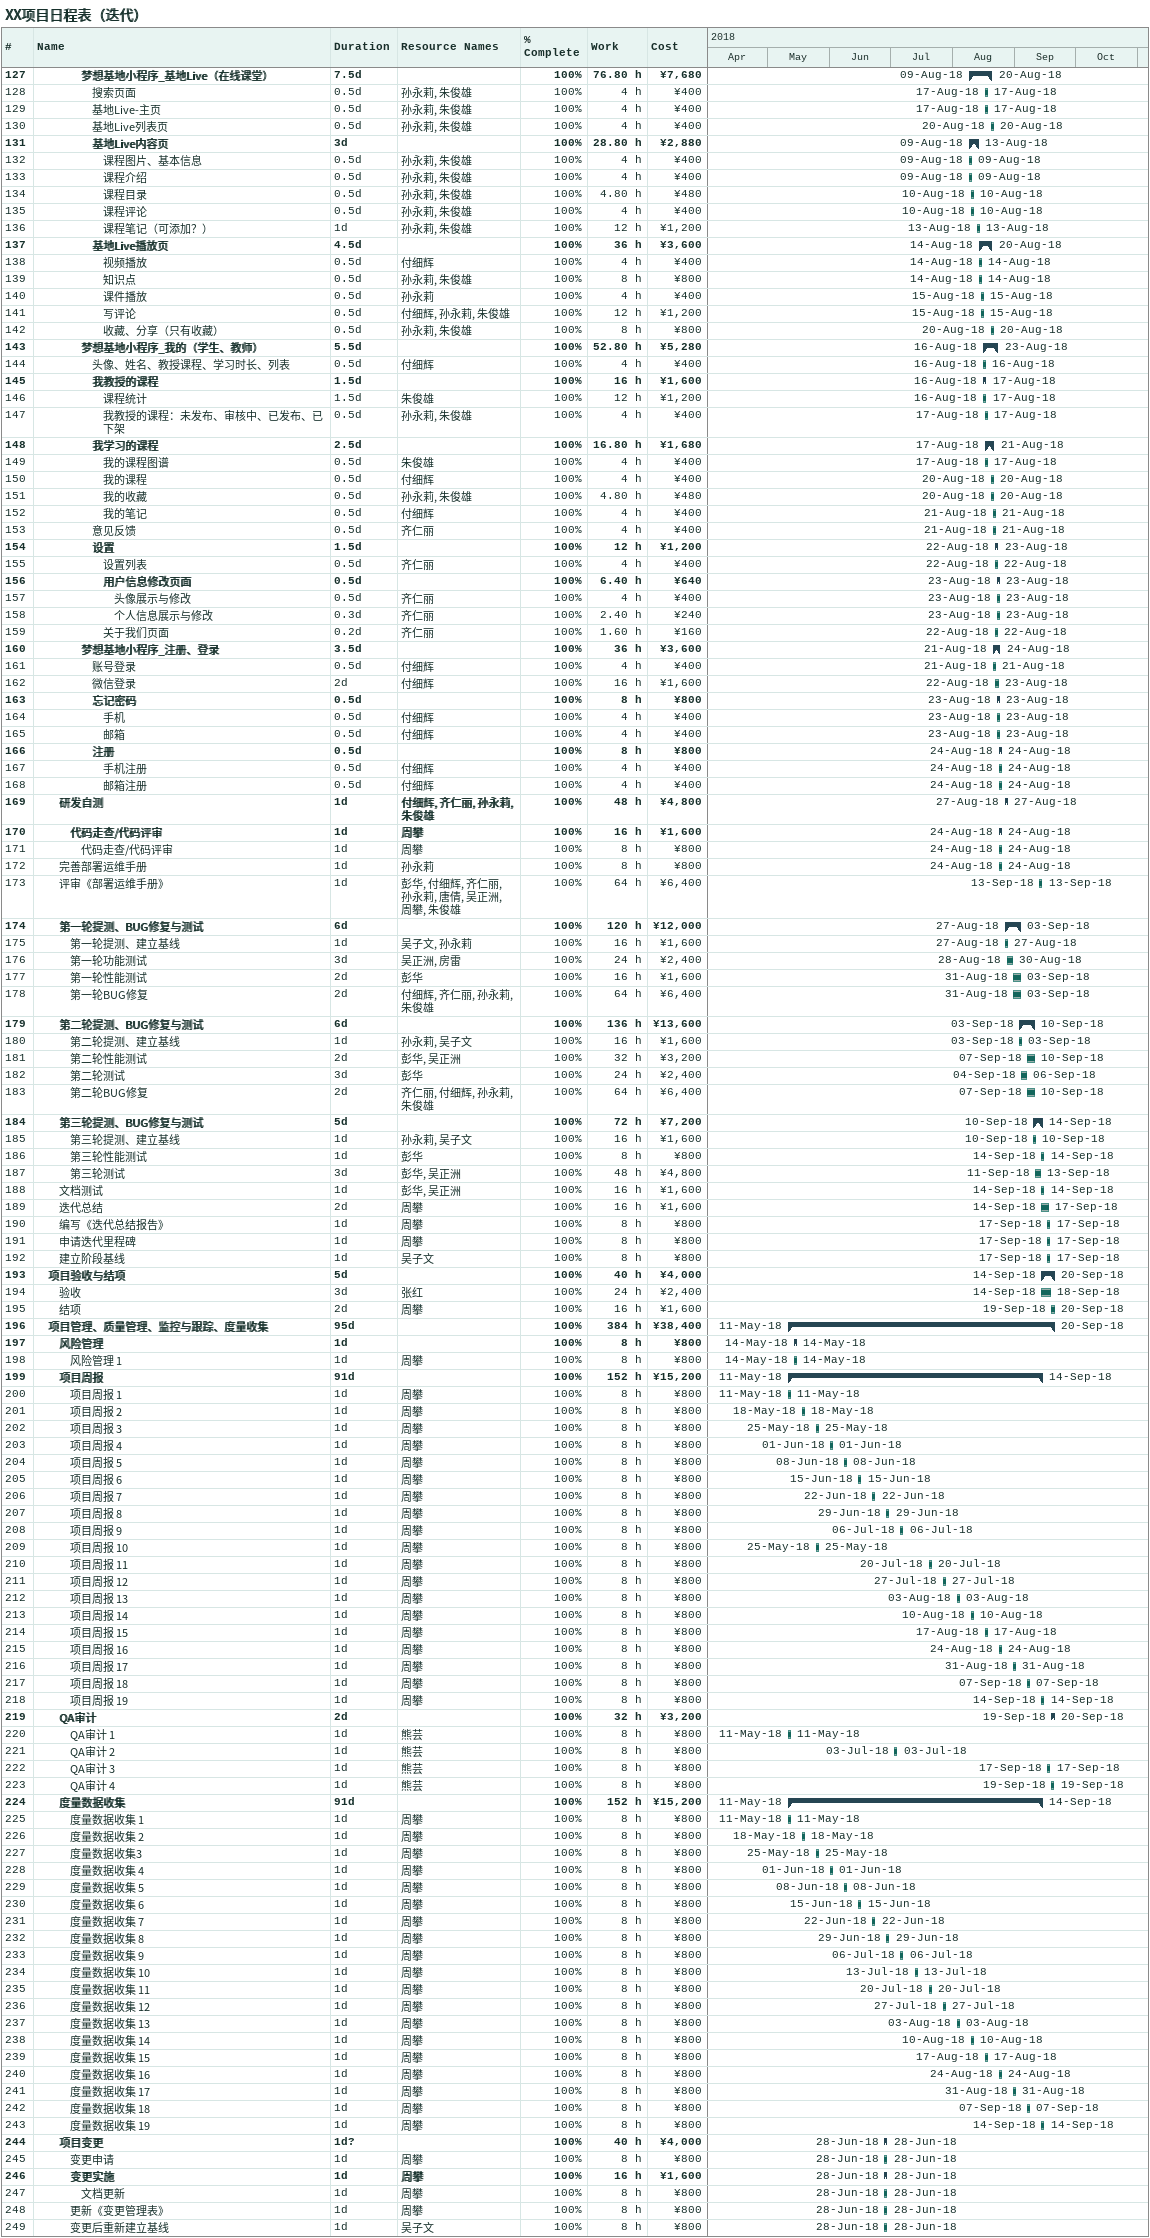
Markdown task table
XX项目日程表（迭代）

| ID | Level | Task | Duration | Start | Finish | Resources | % complete | Work (h) | Cost (¥) |
|---|---|---|---|---|---|---|---|---|---|
| 127 | 5 | **梦想基地小程序_基地Live（在线课堂）** | 7.5d | 2018-08-09 | 2018-08-20 |  | 100 | 76.80 | 7680 |
| 128 | 6 | 搜索页面 | 0.5d | 2018-08-17 | 2018-08-17 | 孙永莉, 朱俊雄 | 100 | 4 | 400 |
| 129 | 6 | 基地Live-主页 | 0.5d | 2018-08-17 | 2018-08-17 | 孙永莉, 朱俊雄 | 100 | 4 | 400 |
| 130 | 6 | 基地Live列表页 | 0.5d | 2018-08-20 | 2018-08-20 | 孙永莉, 朱俊雄 | 100 | 4 | 400 |
| 131 | 6 | **基地Live内容页** | 3d | 2018-08-09 | 2018-08-13 |  | 100 | 28.80 | 2880 |
| 132 | 7 | 课程图片、基本信息 | 0.5d | 2018-08-09 | 2018-08-09 | 孙永莉, 朱俊雄 | 100 | 4 | 400 |
| 133 | 7 | 课程介绍 | 0.5d | 2018-08-09 | 2018-08-09 | 孙永莉, 朱俊雄 | 100 | 4 | 400 |
| 134 | 7 | 课程目录 | 0.5d | 2018-08-10 | 2018-08-10 | 孙永莉, 朱俊雄 | 100 | 4.80 | 480 |
| 135 | 7 | 课程评论 | 0.5d | 2018-08-10 | 2018-08-10 | 孙永莉, 朱俊雄 | 100 | 4 | 400 |
| 136 | 7 | 课程笔记（可添加？） | 1d | 2018-08-13 | 2018-08-13 | 孙永莉, 朱俊雄 | 100 | 12 | 1200 |
| 137 | 6 | **基地Live播放页** | 4.5d | 2018-08-14 | 2018-08-20 |  | 100 | 36 | 3600 |
| 138 | 7 | 视频播放 | 0.5d | 2018-08-14 | 2018-08-14 | 付细辉 | 100 | 4 | 400 |
| 139 | 7 | 知识点 | 0.5d | 2018-08-14 | 2018-08-14 | 孙永莉, 朱俊雄 | 100 | 8 | 800 |
| 140 | 7 | 课件播放 | 0.5d | 2018-08-15 | 2018-08-15 | 孙永莉 | 100 | 4 | 400 |
| 141 | 7 | 写评论 | 0.5d | 2018-08-15 | 2018-08-15 | 付细辉, 孙永莉, 朱俊雄 | 100 | 12 | 1200 |
| 142 | 7 | 收藏、分享（只有收藏） | 0.5d | 2018-08-20 | 2018-08-20 | 孙永莉, 朱俊雄 | 100 | 8 | 800 |
| 143 | 5 | **梦想基地小程序_我的（学生、教师）** | 5.5d | 2018-08-16 | 2018-08-23 |  | 100 | 52.80 | 5280 |
| 144 | 6 | 头像、姓名、教授课程、学习时长、列表 | 0.5d | 2018-08-16 | 2018-08-16 | 付细辉 | 100 | 4 | 400 |
| 145 | 6 | **我教授的课程** | 1.5d | 2018-08-16 | 2018-08-17 |  | 100 | 16 | 1600 |
| 146 | 7 | 课程统计 | 1.5d | 2018-08-16 | 2018-08-17 | 朱俊雄 | 100 | 12 | 1200 |
| 147 | 7 | 我教授的课程：未发布、审核中、已发布、已下架 | 0.5d | 2018-08-17 | 2018-08-17 | 孙永莉, 朱俊雄 | 100 | 4 | 400 |
| 148 | 6 | **我学习的课程** | 2.5d | 2018-08-17 | 2018-08-21 |  | 100 | 16.80 | 1680 |
| 149 | 7 | 我的课程图谱 | 0.5d | 2018-08-17 | 2018-08-17 | 朱俊雄 | 100 | 4 | 400 |
| 150 | 7 | 我的课程 | 0.5d | 2018-08-20 | 2018-08-20 | 付细辉 | 100 | 4 | 400 |
| 151 | 7 | 我的收藏 | 0.5d | 2018-08-20 | 2018-08-20 | 孙永莉, 朱俊雄 | 100 | 4.80 | 480 |
| 152 | 7 | 我的笔记 | 0.5d | 2018-08-21 | 2018-08-21 | 付细辉 | 100 | 4 | 400 |
| 153 | 6 | 意见反馈 | 0.5d | 2018-08-21 | 2018-08-21 | 齐仁丽 | 100 | 4 | 400 |
| 154 | 6 | **设置** | 1.5d | 2018-08-22 | 2018-08-23 |  | 100 | 12 | 1200 |
| 155 | 7 | 设置列表 | 0.5d | 2018-08-22 | 2018-08-22 | 齐仁丽 | 100 | 4 | 400 |
| 156 | 7 | **用户信息修改页面** | 0.5d | 2018-08-23 | 2018-08-23 |  | 100 | 6.40 | 640 |
| 157 | 8 | 头像展示与修改 | 0.5d | 2018-08-23 | 2018-08-23 | 齐仁丽 | 100 | 4 | 400 |
| 158 | 8 | 个人信息展示与修改 | 0.3d | 2018-08-23 | 2018-08-23 | 齐仁丽 | 100 | 2.40 | 240 |
| 159 | 7 | 关于我们页面 | 0.2d | 2018-08-22 | 2018-08-22 | 齐仁丽 | 100 | 1.60 | 160 |
| 160 | 5 | **梦想基地小程序_注册、登录** | 3.5d | 2018-08-21 | 2018-08-24 |  | 100 | 36 | 3600 |
| 161 | 6 | 账号登录 | 0.5d | 2018-08-21 | 2018-08-21 | 付细辉 | 100 | 4 | 400 |
| 162 | 6 | 微信登录 | 2d | 2018-08-22 | 2018-08-23 | 付细辉 | 100 | 16 | 1600 |
| 163 | 6 | **忘记密码** | 0.5d | 2018-08-23 | 2018-08-23 |  | 100 | 8 | 800 |
| 164 | 7 | 手机 | 0.5d | 2018-08-23 | 2018-08-23 | 付细辉 | 100 | 4 | 400 |
| 165 | 7 | 邮箱 | 0.5d | 2018-08-23 | 2018-08-23 | 付细辉 | 100 | 4 | 400 |
| 166 | 6 | **注册** | 0.5d | 2018-08-24 | 2018-08-24 |  | 100 | 8 | 800 |
| 167 | 7 | 手机注册 | 0.5d | 2018-08-24 | 2018-08-24 | 付细辉 | 100 | 4 | 400 |
| 168 | 7 | 邮箱注册 | 0.5d | 2018-08-24 | 2018-08-24 | 付细辉 | 100 | 4 | 400 |
| 169 | 3 | **研发自测** | 1d | 2018-08-27 | 2018-08-27 | 付细辉, 齐仁丽, 孙永莉, 朱俊雄 | 100 | 48 | 4800 |
| 170 | 4 | **代码走查/代码评审** | 1d | 2018-08-24 | 2018-08-24 | 周攀 | 100 | 16 | 1600 |
| 171 | 5 | 代码走查/代码评审 | 1d | 2018-08-24 | 2018-08-24 | 周攀 | 100 | 8 | 800 |
| 172 | 3 | 完善部署运维手册 | 1d | 2018-08-24 | 2018-08-24 | 孙永莉 | 100 | 8 | 800 |
| 173 | 3 | 评审《部署运维手册》 | 1d | 2018-09-13 | 2018-09-13 | 彭华, 付细辉, 齐仁丽, 孙永莉, 唐倩, 吴正洲, 周攀, 朱俊雄 | 100 | 64 | 6400 |
| 174 | 3 | **第一轮提测、BUG修复与测试** | 6d | 2018-08-27 | 2018-09-03 |  | 100 | 120 | 12000 |
| 175 | 4 | 第一轮提测、建立基线 | 1d | 2018-08-27 | 2018-08-27 | 吴子文, 孙永莉 | 100 | 16 | 1600 |
| 176 | 4 | 第一轮功能测试 | 3d | 2018-08-28 | 2018-08-30 | 吴正洲, 房雷 | 100 | 24 | 2400 |
| 177 | 4 | 第一轮性能测试 | 2d | 2018-08-31 | 2018-09-03 | 彭华 | 100 | 16 | 1600 |
| 178 | 4 | 第一轮BUG修复 | 2d | 2018-08-31 | 2018-09-03 | 付细辉, 齐仁丽, 孙永莉, 朱俊雄 | 100 | 64 | 6400 |
| 179 | 3 | **第二轮提测、BUG修复与测试** | 6d | 2018-09-03 | 2018-09-10 |  | 100 | 136 | 13600 |
| 180 | 4 | 第二轮提测、建立基线 | 1d | 2018-09-03 | 2018-09-03 | 孙永莉, 吴子文 | 100 | 16 | 1600 |
| 181 | 4 | 第二轮性能测试 | 2d | 2018-09-07 | 2018-09-10 | 彭华, 吴正洲 | 100 | 32 | 3200 |
| 182 | 4 | 第二轮测试 | 3d | 2018-09-04 | 2018-09-06 | 彭华 | 100 | 24 | 2400 |
| 183 | 4 | 第二轮BUG修复 | 2d | 2018-09-07 | 2018-09-10 | 齐仁丽, 付细辉, 孙永莉, 朱俊雄 | 100 | 64 | 6400 |
| 184 | 3 | **第三轮提测、BUG修复与测试** | 5d | 2018-09-10 | 2018-09-14 |  | 100 | 72 | 7200 |
| 185 | 4 | 第三轮提测、建立基线 | 1d | 2018-09-10 | 2018-09-10 | 孙永莉, 吴子文 | 100 | 16 | 1600 |
| 186 | 4 | 第三轮性能测试 | 1d | 2018-09-14 | 2018-09-14 | 彭华 | 100 | 8 | 800 |
| 187 | 4 | 第三轮测试 | 3d | 2018-09-11 | 2018-09-13 | 彭华, 吴正洲 | 100 | 48 | 4800 |
| 188 | 3 | 文档测试 | 1d | 2018-09-14 | 2018-09-14 | 彭华, 吴正洲 | 100 | 16 | 1600 |
| 189 | 3 | 迭代总结 | 2d | 2018-09-14 | 2018-09-17 | 周攀 | 100 | 16 | 1600 |
| 190 | 3 | 编写《迭代总结报告》 | 1d | 2018-09-17 | 2018-09-17 | 周攀 | 100 | 8 | 800 |
| 191 | 3 | 申请迭代里程碑 | 1d | 2018-09-17 | 2018-09-17 | 周攀 | 100 | 8 | 800 |
| 192 | 3 | 建立阶段基线 | 1d | 2018-09-17 | 2018-09-17 | 吴子文 | 100 | 8 | 800 |
| 193 | 2 | **项目验收与结项** | 5d | 2018-09-14 | 2018-09-20 |  | 100 | 40 | 4000 |
| 194 | 3 | 验收 | 3d | 2018-09-14 | 2018-09-18 | 张红 | 100 | 24 | 2400 |
| 195 | 3 | 结项 | 2d | 2018-09-19 | 2018-09-20 | 周攀 | 100 | 16 | 1600 |
| 196 | 2 | **项目管理、质量管理、监控与跟踪、度量收集** | 95d | 2018-05-11 | 2018-09-20 |  | 100 | 384 | 38400 |
| 197 | 3 | **风险管理** | 1d | 2018-05-14 | 2018-05-14 |  | 100 | 8 | 800 |
| 198 | 4 | 风险管理 1 | 1d | 2018-05-14 | 2018-05-14 | 周攀 | 100 | 8 | 800 |
| 199 | 3 | **项目周报** | 91d | 2018-05-11 | 2018-09-14 |  | 100 | 152 | 15200 |
| 200 | 4 | 项目周报 1 | 1d | 2018-05-11 | 2018-05-11 | 周攀 | 100 | 8 | 800 |
| 201 | 4 | 项目周报 2 | 1d | 2018-05-18 | 2018-05-18 | 周攀 | 100 | 8 | 800 |
| 202 | 4 | 项目周报 3 | 1d | 2018-05-25 | 2018-05-25 | 周攀 | 100 | 8 | 800 |
| 203 | 4 | 项目周报 4 | 1d | 2018-06-01 | 2018-06-01 | 周攀 | 100 | 8 | 800 |
| 204 | 4 | 项目周报 5 | 1d | 2018-06-08 | 2018-06-08 | 周攀 | 100 | 8 | 800 |
| 205 | 4 | 项目周报 6 | 1d | 2018-06-15 | 2018-06-15 | 周攀 | 100 | 8 | 800 |
| 206 | 4 | 项目周报 7 | 1d | 2018-06-22 | 2018-06-22 | 周攀 | 100 | 8 | 800 |
| 207 | 4 | 项目周报 8 | 1d | 2018-06-29 | 2018-06-29 | 周攀 | 100 | 8 | 800 |
| 208 | 4 | 项目周报 9 | 1d | 2018-07-06 | 2018-07-06 | 周攀 | 100 | 8 | 800 |
| 209 | 4 | 项目周报 10 | 1d | 2018-05-25 | 2018-05-25 | 周攀 | 100 | 8 | 800 |
| 210 | 4 | 项目周报 11 | 1d | 2018-07-20 | 2018-07-20 | 周攀 | 100 | 8 | 800 |
| 211 | 4 | 项目周报 12 | 1d | 2018-07-27 | 2018-07-27 | 周攀 | 100 | 8 | 800 |
| 212 | 4 | 项目周报 13 | 1d | 2018-08-03 | 2018-08-03 | 周攀 | 100 | 8 | 800 |
| 213 | 4 | 项目周报 14 | 1d | 2018-08-10 | 2018-08-10 | 周攀 | 100 | 8 | 800 |
| 214 | 4 | 项目周报 15 | 1d | 2018-08-17 | 2018-08-17 | 周攀 | 100 | 8 | 800 |
| 215 | 4 | 项目周报 16 | 1d | 2018-08-24 | 2018-08-24 | 周攀 | 100 | 8 | 800 |
| 216 | 4 | 项目周报 17 | 1d | 2018-08-31 | 2018-08-31 | 周攀 | 100 | 8 | 800 |
| 217 | 4 | 项目周报 18 | 1d | 2018-09-07 | 2018-09-07 | 周攀 | 100 | 8 | 800 |
| 218 | 4 | 项目周报 19 | 1d | 2018-09-14 | 2018-09-14 | 周攀 | 100 | 8 | 800 |
| 219 | 3 | **QA审计** | 2d | 2018-09-19 | 2018-09-20 |  | 100 | 32 | 3200 |
| 220 | 4 | QA审计 1 | 1d | 2018-05-11 | 2018-05-11 | 熊芸 | 100 | 8 | 800 |
| 221 | 4 | QA审计 2 | 1d | 2018-07-03 | 2018-07-03 | 熊芸 | 100 | 8 | 800 |
| 222 | 4 | QA审计 3 | 1d | 2018-09-17 | 2018-09-17 | 熊芸 | 100 | 8 | 800 |
| 223 | 4 | QA审计 4 | 1d | 2018-09-19 | 2018-09-19 | 熊芸 | 100 | 8 | 800 |
| 224 | 3 | **度量数据收集** | 91d | 2018-05-11 | 2018-09-14 |  | 100 | 152 | 15200 |
| 225 | 4 | 度量数据收集 1 | 1d | 2018-05-11 | 2018-05-11 | 周攀 | 100 | 8 | 800 |
| 226 | 4 | 度量数据收集 2 | 1d | 2018-05-18 | 2018-05-18 | 周攀 | 100 | 8 | 800 |
| 227 | 4 | 度量数据收集3 | 1d | 2018-05-25 | 2018-05-25 | 周攀 | 100 | 8 | 800 |
| 228 | 4 | 度量数据收集 4 | 1d | 2018-06-01 | 2018-06-01 | 周攀 | 100 | 8 | 800 |
| 229 | 4 | 度量数据收集 5 | 1d | 2018-06-08 | 2018-06-08 | 周攀 | 100 | 8 | 800 |
| 230 | 4 | 度量数据收集 6 | 1d | 2018-06-15 | 2018-06-15 | 周攀 | 100 | 8 | 800 |
| 231 | 4 | 度量数据收集 7 | 1d | 2018-06-22 | 2018-06-22 | 周攀 | 100 | 8 | 800 |
| 232 | 4 | 度量数据收集 8 | 1d | 2018-06-29 | 2018-06-29 | 周攀 | 100 | 8 | 800 |
| 233 | 4 | 度量数据收集 9 | 1d | 2018-07-06 | 2018-07-06 | 周攀 | 100 | 8 | 800 |
| 234 | 4 | 度量数据收集 10 | 1d | 2018-07-13 | 2018-07-13 | 周攀 | 100 | 8 | 800 |
| 235 | 4 | 度量数据收集 11 | 1d | 2018-07-20 | 2018-07-20 | 周攀 | 100 | 8 | 800 |
| 236 | 4 | 度量数据收集 12 | 1d | 2018-07-27 | 2018-07-27 | 周攀 | 100 | 8 | 800 |
| 237 | 4 | 度量数据收集 13 | 1d | 2018-08-03 | 2018-08-03 | 周攀 | 100 | 8 | 800 |
| 238 | 4 | 度量数据收集 14 | 1d | 2018-08-10 | 2018-08-10 | 周攀 | 100 | 8 | 800 |
| 239 | 4 | 度量数据收集 15 | 1d | 2018-08-17 | 2018-08-17 | 周攀 | 100 | 8 | 800 |
| 240 | 4 | 度量数据收集 16 | 1d | 2018-08-24 | 2018-08-24 | 周攀 | 100 | 8 | 800 |
| 241 | 4 | 度量数据收集 17 | 1d | 2018-08-31 | 2018-08-31 | 周攀 | 100 | 8 | 800 |
| 242 | 4 | 度量数据收集 18 | 1d | 2018-09-07 | 2018-09-07 | 周攀 | 100 | 8 | 800 |
| 243 | 4 | 度量数据收集 19 | 1d | 2018-09-14 | 2018-09-14 | 周攀 | 100 | 8 | 800 |
| 244 | 3 | **项目变更** | 1d? | 2018-06-28 | 2018-06-28 |  | 100 | 40 | 4000 |
| 245 | 4 | 变更申请 | 1d | 2018-06-28 | 2018-06-28 | 周攀 | 100 | 8 | 800 |
| 246 | 4 | **变更实施** | 1d | 2018-06-28 | 2018-06-28 | 周攀 | 100 | 16 | 1600 |
| 247 | 5 | 文档更新 | 1d | 2018-06-28 | 2018-06-28 | 周攀 | 100 | 8 | 800 |
| 248 | 4 | 更新《变更管理表》 | 1d | 2018-06-28 | 2018-06-28 | 周攀 | 100 | 8 | 800 |
| 249 | 4 | 变更后重新建立基线 | 1d | 2018-06-28 | 2018-06-28 | 吴子文 | 100 | 8 | 800 |
